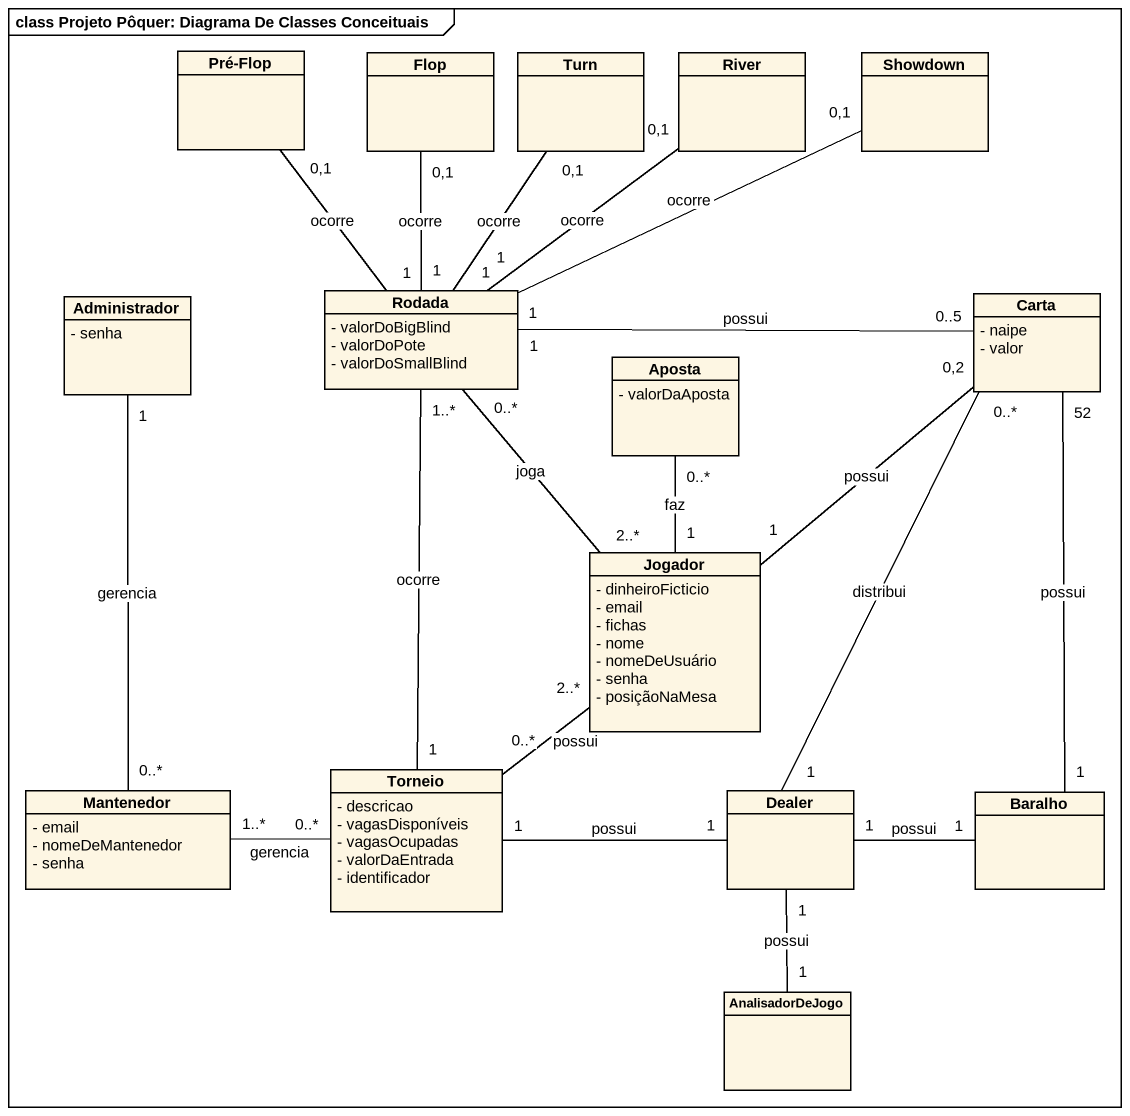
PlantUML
@startuml
mainframe class Projeto Pôquer: Diagrama De Classes Conceituais
hide circle
hide empty members
skinparam classAttributeIconSize 0
class "Pré-Flop" as Pré_Flop
class Flop
class Turn
class River
class Showdown
class Administrador {
  - senha
}
class Rodada {
  - valorDoBigBlind
  - valorDoPote
  - valorDoSmallBlind
}
class Carta {
  - naipe
  - valor
}
class Aposta {
  - valorDaAposta
}
class Jogador {
  - dinheiroFicticio
  - email
  - fichas
  - nome
  - nomeDeUsuário
  - senha
  - posiçãoNaMesa
}
class Mantenedor {
  - email
  - nomeDeMantenedor
  - senha
}
class Torneio {
  - descricao
  - vagasDisponíveis
  - vagasOcupadas
  - valorDaEntrada
  - identificador
}
class Dealer
class Baralho
class AnalisadorDeJogo
Flop "0,1" -- "1" Rodada : ocorre
Administrador "1" -- "0..*" Mantenedor : gerencia
Rodada "1" -up- "0,1" Pré_Flop : ocorre
Rodada "1" -up- "0,1" Turn : ocorre
Rodada "1" -up- "0,1" River : ocorre
Rodada "1" -right- "0,1" Showdown : ocorre
Rodada "1" -right- "0..5" Carta : possui
Jogador "2..*" -up- "0..*" Rodada : joga
Jogador "1" -up- "0,2" Carta : possui
Jogador "1" -up- "0..*" Aposta : faz
Mantenedor "1..*" -right- "0..*" Torneio : gerencia
Torneio "1" -up- "1..*" Rodada : ocorre
Torneio "0..*" -up- "2..*" Jogador : possui
Torneio "1" -right- "1" Dealer : possui
Dealer "1" -up- "0..*" Carta : distribui
Dealer "1" -right- "1" Baralho : possui
Dealer "1" -- "1" AnalisadorDeJogo : possui
Baralho "1" -up- "52" Carta : possui
@enduml
